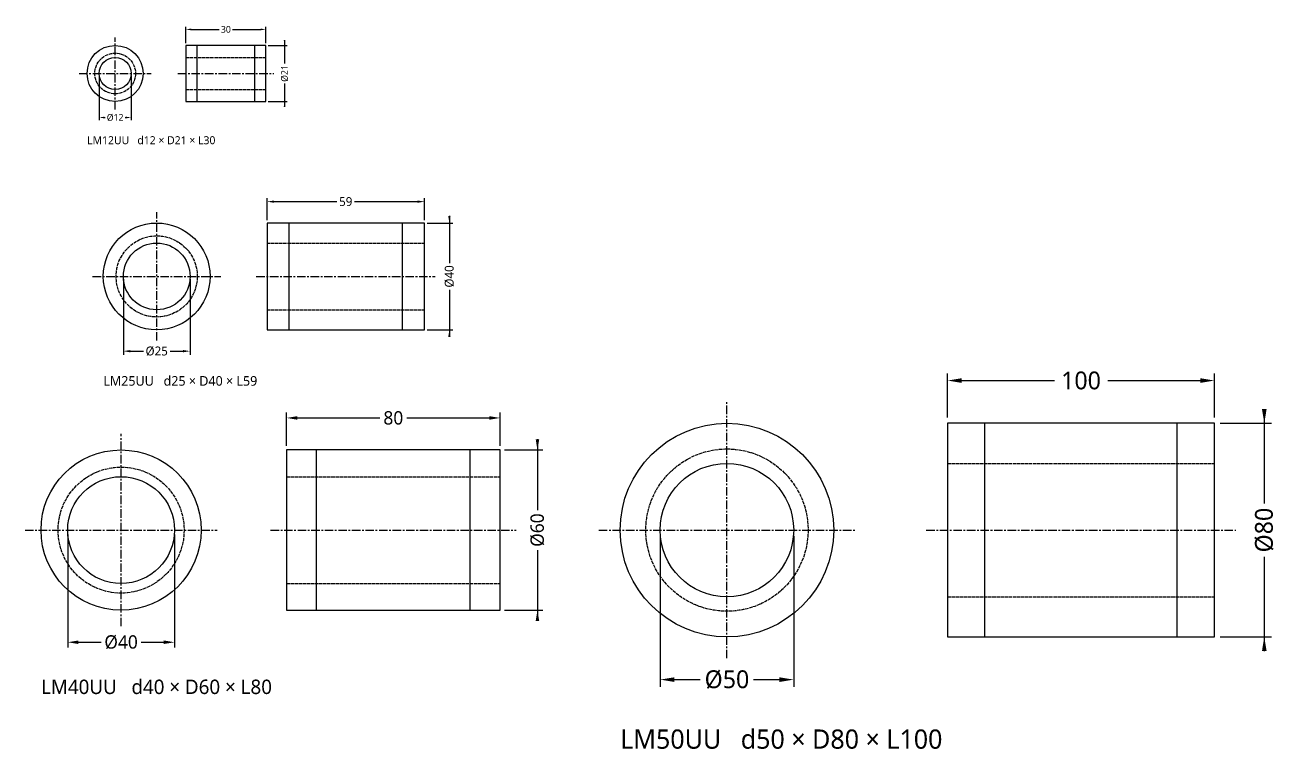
# Model space of a CAD drawing. Header units: millimetres. Extents: x -4 to 835, y -462 to 18.
# Drawn here: x 366.7 to 835.4, y -253 to 18.1 of the extents above; entities that cross this region are included whole.
import ezdxf

# ---------------------------------------------------------------- set-up
doc = ezdxf.new("R2010")
doc.units = ezdxf.units.MM
doc.linetypes.add('CENTER', pattern=[5.08, 3.175, -0.635, 0.635, -0.635])
doc.linetypes.add('DASHED', pattern=[1.524, 1.27, -0.254])
for name, color, linetype in [('문자', 7, 'CONTINUOUS'), ('숨은선', 3, 'DASHED'), ('외형선', 7, 'CONTINUOUS'), ('중심선', 1, 'CENTER'), ('치수', 4, 'CONTINUOUS')]:
    doc.layers.add(name, color=color, linetype=linetype)
doc.styles.add('CH_KOR', font='malgun.ttf')
doc.dimstyles.new('CH_DIM', dxfattribs={"dimtxt": 2.5, "dimasz": 2, "dimexe": 1, "dimexo": 0.8, "dimgap": 0.8, "dimtad": 1, "dimdec": 1, "dimdsep": 46, "dimtxsty": 'CH_KOR', "dimcen": 2.5, "dimclrd": 4, "dimclre": 4, "dimclrt": 4, "dimazin": 3, "dimtfac": 1, "dimtmove": 0, "dimatfit": 3})

# ---------------------------------------------------------------- blocks, each defined once
blk = doc.blocks.new('_CLOSEDFILLED')
at = {"color": 0, "linetype": 'BYBLOCK'}
blk.add_solid([(-1, 0.164), (0, 0), (-1, -0.164)], dxfattribs=at)
blk = doc.blocks.new('*D10')
at = {"color": 4}
for p, q in [((57.3, 10.5), (64.5, 10.5)), ((63.5, 12.5), (63.5, 3.75)), ((63.5, -3.75), (63.5, -12.5)), ((57.3, -10.5), (64.5, -10.5))]:
    blk.add_line(p, q, dxfattribs=at)
at = {"layer": 'Defpoints'}
for p in [(56.5, 10.5), (63.5, 10.5), (56.5, -10.5)]:
    blk.add_point(p, dxfattribs=at)
at = {"layer": '치수', "color": 4, "xscale": 2, "yscale": 2}
for p, rotation in [((63.5, 10.5), 270), ((63.5, -10.5), 90)]:
    blk.add_blockref('_CLOSEDFILLED', p, dxfattribs=dict(at, rotation=rotation))
at = {"layer": '치수', "color": 4, "insert": (63.5, 0), "char_height": 2.5, "attachment_point": 5, "rotation": 90, "style": 'CH_KOR'}
blk.add_mtext('Ø21', dxfattribs=at)
blk = doc.blocks.new('*D11')
at = {"color": 4}
for p, q in [((-6, -0.8), (-6, -17.5)), ((6, -0.8), (6, -17.5)), ((-4, -16.5), (-3.75, -16.5)), ((3.75, -16.5), (4, -16.5))]:
    blk.add_line(p, q, dxfattribs=at)
at = {"layer": 'Defpoints'}
for p in [(-6, 0), (6, 0), (-6, -16.5)]:
    blk.add_point(p, dxfattribs=at)
at = {"layer": '치수', "color": 4, "xscale": 2, "yscale": 2, "rotation": 180}
blk.add_blockref('_CLOSEDFILLED', (-6, -16.5), dxfattribs=at)
at = {"layer": '치수', "color": 4, "xscale": 2, "yscale": 2}
blk.add_blockref('_CLOSEDFILLED', (6, -16.5), dxfattribs=at)
at = {"layer": '치수', "color": 4, "insert": (0, -16.5), "char_height": 2.5, "attachment_point": 5, "style": 'CH_KOR'}
blk.add_mtext('Ø12', dxfattribs=at)
blk = doc.blocks.new('*D12')
at = {"color": 4}
for p, q in [((26.5, 11.3), (26.5, 17.5)), ((28.5, 16.5), (39, 16.5)), ((44, 16.5), (54.5, 16.5)), ((56.5, 11.3), (56.5, 17.5))]:
    blk.add_line(p, q, dxfattribs=at)
at = {"layer": 'Defpoints'}
for p in [(26.5, 16.5), (26.5, 10.5), (56.5, 10.5)]:
    blk.add_point(p, dxfattribs=at)
at = {"layer": '치수', "color": 4, "xscale": 2, "yscale": 2, "rotation": 180}
blk.add_blockref('_CLOSEDFILLED', (26.5, 16.5), dxfattribs=at)
at = {"layer": '치수', "color": 4, "xscale": 2, "yscale": 2}
blk.add_blockref('_CLOSEDFILLED', (56.5, 16.5), dxfattribs=at)
at = {"layer": '치수', "color": 4, "insert": (41.5, 16.5), "char_height": 2.5, "attachment_point": 5, "style": 'CH_KOR'}
blk.add_mtext('30', dxfattribs=at)
blk = doc.blocks.new('*D22')
at = {"color": 4}
for p, q in [((101.4, 20), (111, 20)), ((109.67, 22.67), (109.67, 5)), ((109.67, -5), (109.67, -22.67)), ((101.4, -20), (111, -20))]:
    blk.add_line(p, q, dxfattribs=at)
at = {"layer": 'Defpoints'}
for p in [(100.33, 20), (109.67, 20), (100.33, -20)]:
    blk.add_point(p, dxfattribs=at)
at = {"layer": '치수', "color": 4, "xscale": 2.6666666666666665, "yscale": 2.6666666666666665}
for p, rotation in [((109.67, 20), 270), ((109.67, -20), 90)]:
    blk.add_blockref('_CLOSEDFILLED', p, dxfattribs=dict(at, rotation=rotation))
at = {"layer": '치수', "color": 4, "insert": (109.67, 0), "char_height": 3.333, "attachment_point": 5, "rotation": 90, "style": 'CH_KOR'}
blk.add_mtext('Ø40', dxfattribs=at)
blk = doc.blocks.new('*D23')
at = {"color": 4}
for p, q in [((-12.5, -1.07), (-12.5, -29.33)), ((12.5, -1.07), (12.5, -29.33)), ((-9.83, -28), (-5, -28)), ((5, -28), (9.83, -28))]:
    blk.add_line(p, q, dxfattribs=at)
at = {"layer": 'Defpoints'}
for p in [(-12.5, 0), (12.5, 0), (-12.5, -28)]:
    blk.add_point(p, dxfattribs=at)
at = {"layer": '치수', "color": 4, "xscale": 2.6666666666666665, "yscale": 2.6666666666666665, "rotation": 180}
blk.add_blockref('_CLOSEDFILLED', (-12.5, -28), dxfattribs=at)
at = {"layer": '치수', "color": 4, "xscale": 2.6666666666666665, "yscale": 2.6666666666666665}
blk.add_blockref('_CLOSEDFILLED', (12.5, -28), dxfattribs=at)
at = {"layer": '치수', "color": 4, "insert": (0, -28), "char_height": 3.333, "attachment_point": 5, "style": 'CH_KOR'}
blk.add_mtext('Ø25', dxfattribs=at)
blk = doc.blocks.new('*D24')
at = {"color": 4}
for p, q in [((41.33, 21.07), (41.33, 29.33)), ((100.33, 21.07), (100.33, 29.33)), ((44, 28), (67.5, 28)), ((74.17, 28), (97.67, 28))]:
    blk.add_line(p, q, dxfattribs=at)
at = {"layer": 'Defpoints'}
for p in [(41.33, 28), (41.33, 20), (100.33, 20)]:
    blk.add_point(p, dxfattribs=at)
at = {"layer": '치수', "color": 4, "xscale": 2.6666666666666665, "yscale": 2.6666666666666665, "rotation": 180}
blk.add_blockref('_CLOSEDFILLED', (41.33, 28), dxfattribs=at)
at = {"layer": '치수', "color": 4, "xscale": 2.6666666666666665, "yscale": 2.6666666666666665}
blk.add_blockref('_CLOSEDFILLED', (100.33, 28), dxfattribs=at)
at = {"layer": '치수', "color": 4, "insert": (70.83, 28), "char_height": 3.333, "attachment_point": 5, "style": 'CH_KOR'}
blk.add_mtext('59', dxfattribs=at)
blk = doc.blocks.new('*D31')
at = {"color": 4}
for p, q in [((156, 34), (156, 7.5)), ((143.6, 30), (158, 30)), ((156, -7.5), (156, -34)), ((143.6, -30), (158, -30))]:
    blk.add_line(p, q, dxfattribs=at)
at = {"layer": 'Defpoints'}
for p in [(142, 30), (156, 30), (142, -30)]:
    blk.add_point(p, dxfattribs=at)
at = {"layer": '치수', "color": 4, "xscale": 4, "yscale": 4}
for p, rotation in [((156, 30), 270), ((156, -30), 90)]:
    blk.add_blockref('_CLOSEDFILLED', p, dxfattribs=dict(at, rotation=rotation))
at = {"layer": '치수', "color": 4, "insert": (156, 0), "char_height": 5, "attachment_point": 5, "rotation": 90, "style": 'CH_KOR'}
blk.add_mtext('Ø60', dxfattribs=at)
blk = doc.blocks.new('*D32')
at = {"color": 4}
for p, q in [((-20, -1.6), (-20, -44)), ((20, -1.6), (20, -44)), ((-16, -42), (-7.5, -42)), ((7.5, -42), (16, -42))]:
    blk.add_line(p, q, dxfattribs=at)
at = {"layer": 'Defpoints'}
for p in [(-20, 0), (20, 0), (-20, -42)]:
    blk.add_point(p, dxfattribs=at)
at = {"layer": '치수', "color": 4, "xscale": 4, "yscale": 4, "rotation": 180}
blk.add_blockref('_CLOSEDFILLED', (-20, -42), dxfattribs=at)
at = {"layer": '치수', "color": 4, "xscale": 4, "yscale": 4}
blk.add_blockref('_CLOSEDFILLED', (20, -42), dxfattribs=at)
at = {"layer": '치수', "color": 4, "insert": (0, -42), "char_height": 5, "attachment_point": 5, "style": 'CH_KOR'}
blk.add_mtext('Ø40', dxfattribs=at)
blk = doc.blocks.new('*D33')
at = {"color": 4}
for p, q in [((62, 31.6), (62, 44)), ((142, 31.6), (142, 44)), ((66, 42), (97, 42)), ((107, 42), (138, 42))]:
    blk.add_line(p, q, dxfattribs=at)
at = {"layer": 'Defpoints'}
for p in [(62, 42), (62, 30), (142, 30)]:
    blk.add_point(p, dxfattribs=at)
at = {"layer": '치수', "color": 4, "xscale": 4, "yscale": 4, "rotation": 180}
blk.add_blockref('_CLOSEDFILLED', (62, 42), dxfattribs=at)
at = {"layer": '치수', "color": 4, "xscale": 4, "yscale": 4}
blk.add_blockref('_CLOSEDFILLED', (142, 42), dxfattribs=at)
at = {"layer": '치수', "color": 4, "insert": (102, 42), "char_height": 5, "attachment_point": 5, "style": 'CH_KOR'}
blk.add_mtext('80', dxfattribs=at)
blk = doc.blocks.new('*D34')
at = {"color": 4}
for p, q in [((201.33, 45.33), (201.33, 10)), ((184.8, 40), (204, 40)), ((201.33, -10), (201.33, -45.33)), ((184.8, -40), (204, -40))]:
    blk.add_line(p, q, dxfattribs=at)
at = {"layer": 'Defpoints'}
for p in [(182.67, 40), (201.33, 40), (182.67, -40)]:
    blk.add_point(p, dxfattribs=at)
at = {"layer": '치수', "color": 4, "xscale": 5.333333333333333, "yscale": 5.333333333333333}
for p, rotation in [((201.33, 40), 270), ((201.33, -40), 90)]:
    blk.add_blockref('_CLOSEDFILLED', p, dxfattribs=dict(at, rotation=rotation))
at = {"layer": '치수', "color": 4, "insert": (201.33, 0), "char_height": 6.667, "attachment_point": 5, "rotation": 90, "style": 'CH_KOR'}
blk.add_mtext('Ø80', dxfattribs=at)
blk = doc.blocks.new('*D35')
at = {"color": 4}
for p, q in [((-25, -2.13), (-25, -58.67)), ((25, -2.13), (25, -58.67)), ((-19.67, -56), (-10, -56)), ((10, -56), (19.67, -56))]:
    blk.add_line(p, q, dxfattribs=at)
at = {"layer": 'Defpoints'}
for p in [(-25, 0), (25, 0), (-25, -56)]:
    blk.add_point(p, dxfattribs=at)
at = {"layer": '치수', "color": 4, "xscale": 5.333333333333333, "yscale": 5.333333333333333, "rotation": 180}
blk.add_blockref('_CLOSEDFILLED', (-25, -56), dxfattribs=at)
at = {"layer": '치수', "color": 4, "xscale": 5.333333333333333, "yscale": 5.333333333333333}
blk.add_blockref('_CLOSEDFILLED', (25, -56), dxfattribs=at)
at = {"layer": '치수', "color": 4, "insert": (0, -56), "char_height": 6.667, "attachment_point": 5, "style": 'CH_KOR'}
blk.add_mtext('Ø50', dxfattribs=at)
blk = doc.blocks.new('*D36')
at = {"color": 4}
for p, q in [((82.67, 42.13), (82.67, 58.67)), ((182.67, 42.13), (182.67, 58.67)), ((88, 56), (122.67, 56)), ((142.67, 56), (177.33, 56))]:
    blk.add_line(p, q, dxfattribs=at)
at = {"layer": 'Defpoints'}
for p in [(82.67, 56), (82.67, 40), (182.67, 40)]:
    blk.add_point(p, dxfattribs=at)
at = {"layer": '치수', "color": 4, "xscale": 5.333333333333333, "yscale": 5.333333333333333, "rotation": 180}
blk.add_blockref('_CLOSEDFILLED', (82.67, 56), dxfattribs=at)
at = {"layer": '치수', "color": 4, "xscale": 5.333333333333333, "yscale": 5.333333333333333}
blk.add_blockref('_CLOSEDFILLED', (182.67, 56), dxfattribs=at)
at = {"layer": '치수', "color": 4, "insert": (132.67, 56), "char_height": 6.667, "attachment_point": 5, "style": 'CH_KOR'}
blk.add_mtext('100', dxfattribs=at)
blk = doc.blocks.new('LIN_LM12UU')
at = {"layer": '숨은선'}
for p, q in [((26.5, 6), (56.5, 6)), ((26.5, -6), (56.5, -6))]:
    blk.add_line(p, q, dxfattribs=at)
blk.add_circle((0, 0), 7.62, dxfattribs=at)
at = {"layer": '외형선'}
for p, q in [((30.7, -10.5), (30.7, 10.5)), ((52.3, -10.5), (52.3, 10.5))]:
    blk.add_line(p, q, dxfattribs=at)
blk.add_lwpolyline([(26.5, -10.5), (56.5, -10.5), (56.5, 10.5), (26.5, 10.5)], close=True, dxfattribs=at)
for radius in [10.5, 6]:
    blk.add_circle((0, 0), radius, dxfattribs=at)
at = {"layer": '중심선'}
for p, q in [((0, -13.5), (0, 13.5)), ((-13.5, 0), (13.5, 0)), ((23.5, 0), (59.5, 0))]:
    blk.add_line(p, q, dxfattribs=at)
at = {"layer": '문자', "style": 'CH_KOR'}
blk.add_text('LM12UU   d12 × D21 × L30', height=3, dxfattribs=at).set_placement((-10.5, -26.5))
at = {"layer": '치수'}
dim = blk.add_linear_dim(base=(26.5, 16.5), p1=(26.5, 10.5), p2=(56.5, 10.5), dimstyle='CH_DIM', override={"dimscale": 1}, dxfattribs=at)
dim.commit()
dim.dimension.update_dxf_attribs({"geometry": '*D12', "text_midpoint": (41.5, 16.5)})
dim = blk.add_linear_dim(base=(63.5, 10.5), p1=(56.5, 10.5), p2=(56.5, -10.5), angle=90, text='Ø21', dimstyle='CH_DIM', override={"dimscale": 1}, dxfattribs=at)
dim.commit()
dim.dimension.update_dxf_attribs({"geometry": '*D10', "text_midpoint": (63.5, 0)})
dim = blk.add_linear_dim(base=(-6, -16.5), p1=(-6, 0), p2=(6, 0), text='Ø12', dimstyle='CH_DIM', override={"dimscale": 1}, dxfattribs=at)
dim.commit()
dim.dimension.update_dxf_attribs({"geometry": '*D11', "text_midpoint": (0, -16.5)})
blk = doc.blocks.new('LIN_LM25UU')
at = {"layer": '숨은선'}
for p, q in [((41.33, 12.5), (100.33, 12.5)), ((41.33, -12.5), (100.33, -12.5))]:
    blk.add_line(p, q, dxfattribs=at)
blk.add_circle((0, 0), 15.2, dxfattribs=at)
at = {"layer": '외형선'}
for p, q in [((49.59, -20), (49.59, 20)), ((92.07, -20), (92.07, 20))]:
    blk.add_line(p, q, dxfattribs=at)
blk.add_lwpolyline([(41.33, -20), (100.33, -20), (100.33, 20), (41.33, 20)], close=True, dxfattribs=at)
for radius in [20, 12.5]:
    blk.add_circle((0, 0), radius, dxfattribs=at)
at = {"layer": '중심선'}
for p, q in [((0, -24), (0, 24)), ((-24, 0), (24, 0)), ((37.33, 0), (104.33, 0))]:
    blk.add_line(p, q, dxfattribs=at)
at = {"layer": '문자', "style": 'CH_KOR'}
blk.add_text('LM25UU   d25 × D40 × L59', height=3.6, dxfattribs=at).set_placement((-20, -40.93))
at = {"layer": '치수'}
dim = blk.add_linear_dim(base=(41.33, 28), p1=(41.33, 20), p2=(100.33, 20), dimstyle='CH_DIM', override={"dimscale": 1.333333}, dxfattribs=at)
dim.commit()
dim.dimension.update_dxf_attribs({"geometry": '*D24', "text_midpoint": (70.83, 28)})
dim = blk.add_linear_dim(base=(109.67, 20), p1=(100.33, 20), p2=(100.33, -20), angle=90, text='Ø40', dimstyle='CH_DIM', override={"dimscale": 1.333333}, dxfattribs=at)
dim.commit()
dim.dimension.update_dxf_attribs({"geometry": '*D22', "text_midpoint": (109.67, 0)})
dim = blk.add_linear_dim(base=(-12.5, -28), p1=(-12.5, 0), p2=(12.5, 0), text='Ø25', dimstyle='CH_DIM', override={"dimscale": 1.333333}, dxfattribs=at)
dim.commit()
dim.dimension.update_dxf_attribs({"geometry": '*D23', "text_midpoint": (0, -28)})
blk = doc.blocks.new('LIN_LM40UU')
at = {"layer": '숨은선'}
for p, q in [((62, 20), (142, 20)), ((62, -20), (142, -20))]:
    blk.add_line(p, q, dxfattribs=at)
blk.add_circle((0, 0), 23.6, dxfattribs=at)
at = {"layer": '외형선'}
for p, q in [((73.2, -30), (73.2, 30)), ((130.8, -30), (130.8, 30))]:
    blk.add_line(p, q, dxfattribs=at)
blk.add_lwpolyline([(62, -30), (142, -30), (142, 30), (62, 30)], close=True, dxfattribs=at)
for radius in [30, 20]:
    blk.add_circle((0, 0), radius, dxfattribs=at)
at = {"layer": '중심선'}
for p, q in [((0, -36), (0, 36)), ((-36, 0), (36, 0)), ((56, 0), (148, 0))]:
    blk.add_line(p, q, dxfattribs=at)
at = {"layer": '문자', "style": 'CH_KOR'}
blk.add_text('LM40UU   d40 × D60 × L80', height=5.4, dxfattribs=at).set_placement((-30, -61.4))
at = {"layer": '치수'}
dim = blk.add_linear_dim(base=(62, 42), p1=(62, 30), p2=(142, 30), dimstyle='CH_DIM', override={"dimscale": 2}, dxfattribs=at)
dim.commit()
dim.dimension.update_dxf_attribs({"geometry": '*D33', "text_midpoint": (102, 42)})
dim = blk.add_linear_dim(base=(156, 30), p1=(142, 30), p2=(142, -30), angle=90, text='Ø60', dimstyle='CH_DIM', override={"dimscale": 2}, dxfattribs=at)
dim.commit()
dim.dimension.update_dxf_attribs({"geometry": '*D31', "text_midpoint": (156, 0)})
dim = blk.add_linear_dim(base=(-20, -42), p1=(-20, 0), p2=(20, 0), text='Ø40', dimstyle='CH_DIM', override={"dimscale": 2}, dxfattribs=at)
dim.commit()
dim.dimension.update_dxf_attribs({"geometry": '*D32', "text_midpoint": (0, -42)})
blk = doc.blocks.new('LIN_LM50UU')
at = {"layer": '숨은선'}
for p, q in [((82.67, 25), (182.67, 25)), ((82.67, -25), (182.67, -25))]:
    blk.add_line(p, q, dxfattribs=at)
blk.add_circle((0, 0), 30.4, dxfattribs=at)
at = {"layer": '외형선'}
for p, q in [((96.67, -40), (96.67, 40)), ((168.67, -40), (168.67, 40))]:
    blk.add_line(p, q, dxfattribs=at)
blk.add_lwpolyline([(82.67, -40), (182.67, -40), (182.67, 40), (82.67, 40)], close=True, dxfattribs=at)
for radius in [40, 25]:
    blk.add_circle((0, 0), radius, dxfattribs=at)
at = {"layer": '중심선'}
for p, q in [((0, -48), (0, 48)), ((-48, 0), (48, 0)), ((74.67, 0), (190.67, 0))]:
    blk.add_line(p, q, dxfattribs=at)
at = {"layer": '문자', "style": 'CH_KOR'}
blk.add_text('LM50UU   d50 × D80 × L100', height=7.2, dxfattribs=at).set_placement((-40, -81.87))
at = {"layer": '치수'}
dim = blk.add_linear_dim(base=(82.67, 56), p1=(82.67, 40), p2=(182.67, 40), dimstyle='CH_DIM', override={"dimscale": 2.666667}, dxfattribs=at)
dim.commit()
dim.dimension.update_dxf_attribs({"geometry": '*D36', "text_midpoint": (132.67, 56)})
dim = blk.add_linear_dim(base=(201.33, 40), p1=(182.67, 40), p2=(182.67, -40), angle=90, text='Ø80', dimstyle='CH_DIM', override={"dimscale": 2.666667}, dxfattribs=at)
dim.commit()
dim.dimension.update_dxf_attribs({"geometry": '*D34', "text_midpoint": (201.33, 0)})
dim = blk.add_linear_dim(base=(-25, -56), p1=(-25, 0), p2=(25, 0), text='Ø50', dimstyle='CH_DIM', override={"dimscale": 2.666667}, dxfattribs=at)
dim.commit()
dim.dimension.update_dxf_attribs({"geometry": '*D35', "text_midpoint": (0, -56)})

msp = doc.modelspace()

# ---------------------------------------------------------------- block references
for name, p in [('LIN_LM12UU', (400.5, 0)), ('LIN_LM25UU', (416.07, -76)), ('LIN_LM50UU', (629.73, -171)), ('LIN_LM40UU', (402.73, -171))]:
    msp.add_blockref(name, p)

doc.saveas('drawing.dxf')
